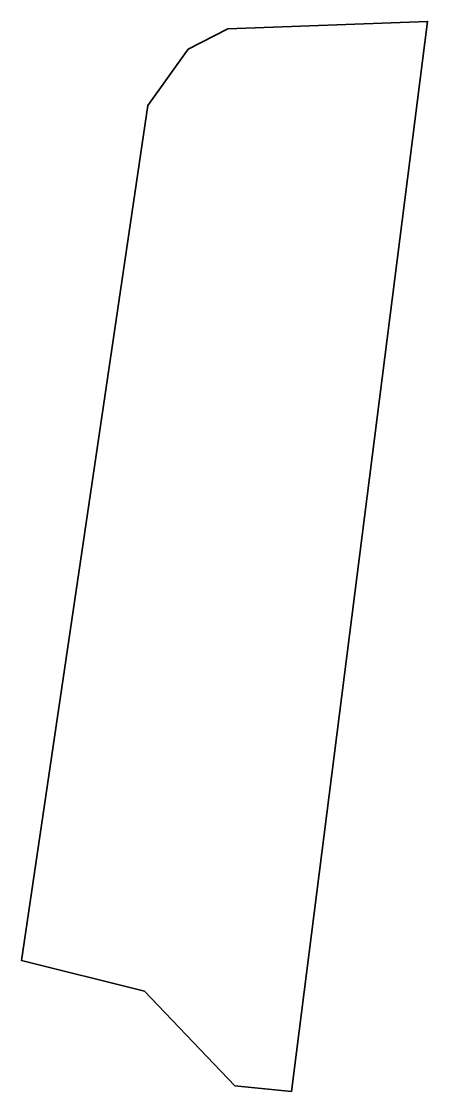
# Model space of a CAD drawing. Extents: x 0 to 862, y -2280 to -12.
import ezdxf

# ---------------------------------------------------------------- set-up
doc = ezdxf.new("R2010")
doc.units = 0
doc.linetypes.add('Solid', pattern=[0])

msp = doc.modelspace()

# ---------------------------------------------------------------- linework, layer by layer
at = {"color": 0, "linetype": 'Solid', "lineweight": 35}
msp.add_lwpolyline([(268, -190), (354, -71), (438, -28), (862, -12), (573, -2280), (453, -2268), (261, -2067), (0, -2002), (268, -190)], close=True, dxfattribs=at)

doc.saveas('drawing.dxf')
